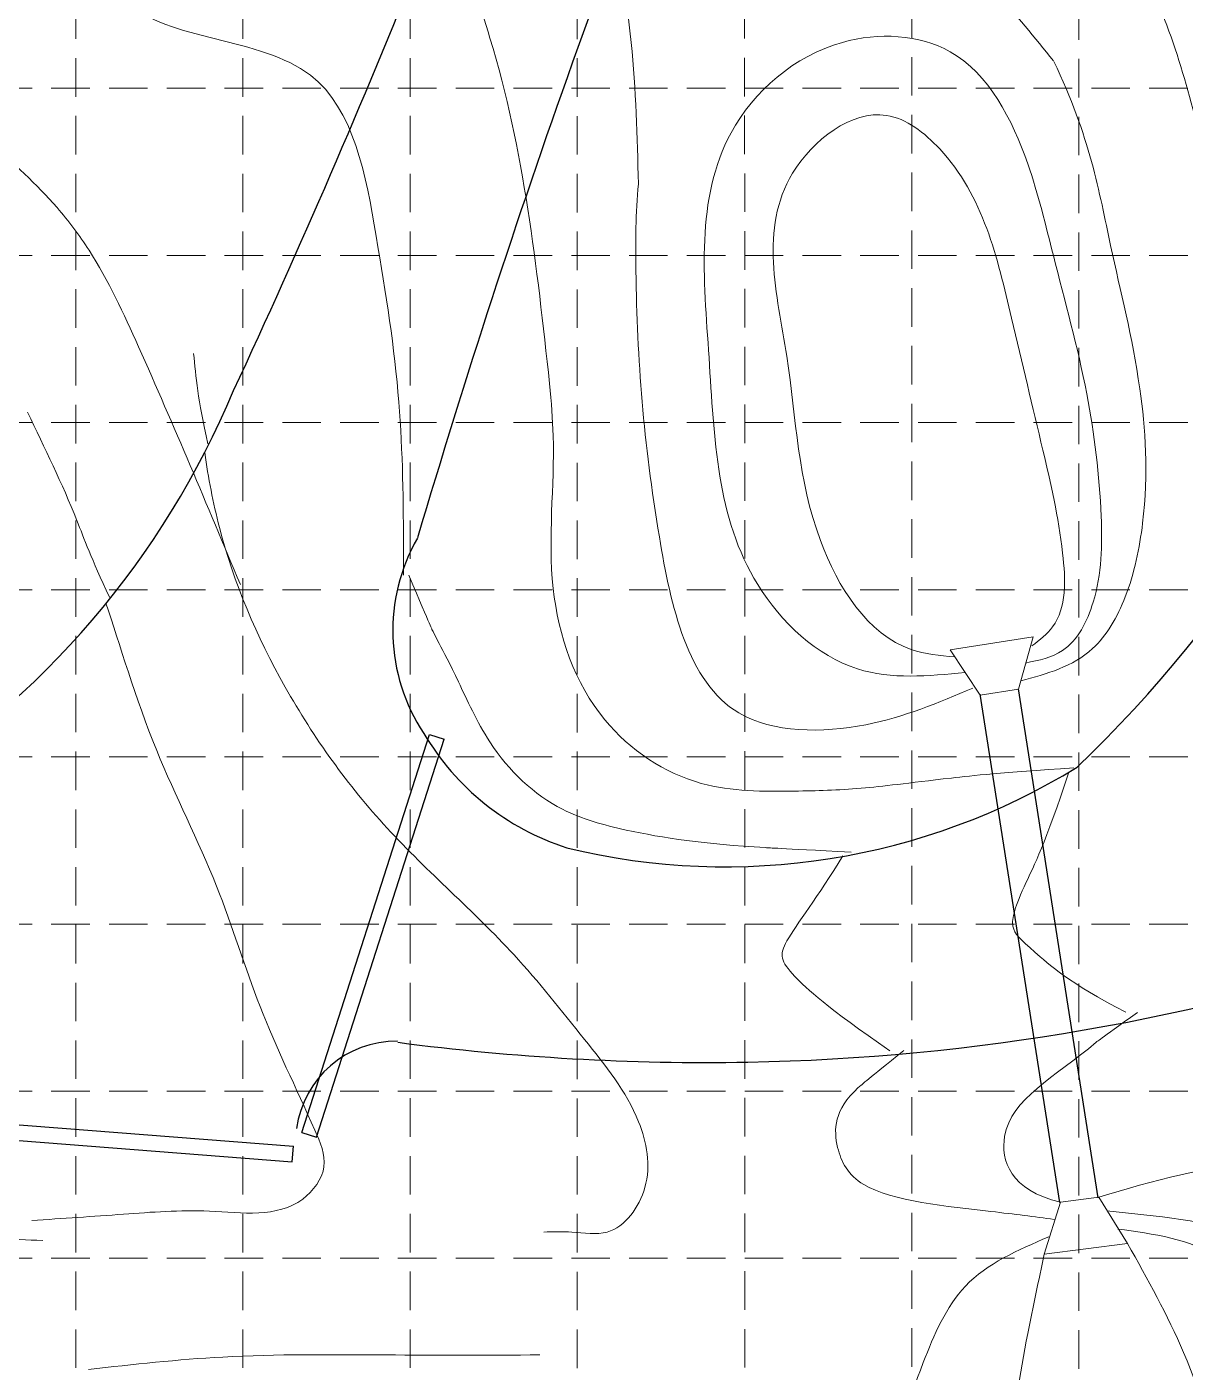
# Model space of a CAD drawing. Header units: inches. Extents: x 2507435 to 2508087, y 7097652 to 7098695.
# Drawn here: x 2507837.8 to 2507950.5, y 7098195.3 to 7098326.2 of the extents above; entities that cross this region are included whole.
import ezdxf

# ---------------------------------------------------------------- set-up
doc = ezdxf.new("R2010")
doc.units = ezdxf.units.IN
doc.header["$MEASUREMENT"] = 0
doc.linetypes.add('DASHED', pattern=[0.75, 0.5, -0.25])
doc.linetypes.add('HIDDEN', pattern=[0.375, 0.25, -0.125])
for name, color, linetype, lineweight in [('ALT BID GRADING', 1, 'Continuous', 0), ('CV_GRADING_PROP', 1, 'Continuous', 0), ('Headwall', 6, 'Continuous', 0)]:
    doc.layers.add(name, color=color, linetype=linetype, lineweight=lineweight)
for name, color, linetype in [('DEMO PIPE', 8, 'Continuous'), ('DEMO ROAD', 8, 'Continuous'), ('E-GRAVEL', 8, 'DASHED'), ('GRID', 254, 'HIDDEN')]:
    doc.layers.add(name, color=color, linetype=linetype)

msp = doc.modelspace()

# ---------------------------------------------------------------- linework, layer by layer
at = {"layer": 'ALT BID GRADING', "color": 35, "linetype": 'Continuous', "lineweight": 13}
for points in [[(2507774.65, 7098467.19), (2507783.07, 7098451.46), (2507795.05, 7098429.74), (2507805.24, 7098414.45), (2507816.77, 7098394.95), (2507822.98, 7098386.09), (2507826.53, 7098381.44), (2507830.52, 7098376.56), (2507836.28, 7098371.69), (2507847.81, 7098369.25), (2507862.89, 7098366.59), (2507871.76, 7098362.6), (2507876.63, 7098349.97), (2507879.74, 7098334.91), (2507882.84, 7098325.16), (2507888.64, 7098291.53)], [(2507772.43, 7098440.14), (2507798.01, 7098398.41), (2507809.69, 7098381.72), (2507817.8, 7098371.23), (2507825.91, 7098362.18), (2507840.59, 7098349.49), (2507847.38, 7098328.73), (2507865.36, 7098321.54), (2507871.76, 7098305.88), (2507873.97, 7098289.71), (2507874.42, 7098275.08), (2507874.42, 7098272.87)], [(2507858.54, 7098271.95), (2507848.63, 7098295.11), (2507843.81, 7098304.5), (2507840.7, 7098308.65), (2507834.21, 7098315.13), (2507827.57, 7098319.66), (2507816.55, 7098321.93), (2507816.33, 7098323.96), (2507815.9, 7098333.58), (2507815.16, 7098343.3), (2507814.51, 7098349.92), (2507814.62, 7098355.37), (2507814.09, 7098357.61), (2507811.41, 7098359.11), (2507807.57, 7098361.57), (2507802.3, 7098367.66), (2507794.25, 7098377.04), (2507789.45, 7098382.23), (2507783.46, 7098388.22), (2507754.44, 7098424.9)], [(2507897.29, 7098310.96), (2507896.59, 7098324.71), (2507885.17, 7098360.25), (2507875.96, 7098375.92), (2507874.72, 7098384.13), (2507877.46, 7098390.1), (2507891.15, 7098381.4), (2507902.59, 7098365.23), (2507912.3, 7098352.79), (2507924.08, 7098337.57), (2507932.06, 7098329.59), (2507937.69, 7098322.94)]]:
    msp.add_spline(points, degree=3, dxfattribs=at)
at = {"layer": 'CV_GRADING_PROP', "color": 35, "linetype": 'Continuous', "lineweight": 13}
for points, knots in [([(2507945.11, 7098355.13), (2507949.81, 7098351.42), (2507956.99, 7098343.39), (2507963.03, 7098330.14), (2507966.89, 7098318.01), (2507969.13, 7098310.22), (2507970.29, 7098306.2)], [34.737583, 34.737583, 34.737583, 34.737583, 52.524517, 66.344695, 78.148537, 90.681982, 90.681982, 90.681982, 90.681982]), ([(2507937.57, 7098342.28), (2507940.63, 7098339.78), (2507947.73, 7098331.84), (2507952.66, 7098312.8), (2507956.84, 7098297.23), (2507958.41, 7098288.97), (2507960.29, 7098279.52)], [34.602432, 34.602432, 34.602432, 34.602432, 46.28955, 65.628998, 92.350223, 95.267917, 95.267917, 95.267917, 95.267917]), ([(2507937.72, 7098322.89), (2507941.24, 7098315.61), (2507942.95, 7098305.23), (2507946.2, 7098293), (2507947.13, 7098280.76), (2507945.12, 7098270.85), (2507941.37, 7098264.43), (2507937.05, 7098263.27), (2507934.51, 7098262.59)], [132.991755, 132.991755, 132.991755, 132.991755, 152.503587, 169.804781, 182.702916, 188.917487, 194.346103, 202.020866, 202.020866, 202.020866, 202.020866]), ([(2507929.83, 7098261.87), (2507926.51, 7098260.46), (2507919.43, 7098257.47), (2507903.11, 7098257.52), (2507898.23, 7098280.18), (2507896.97, 7098296.27), (2507897.02, 7098308.12), (2507897.29, 7098310.96)], [0, 0, 0, 0, 10.996012, 23.404249, 42.203622, 68.223962, 76.453726, 76.453726, 76.453726, 76.453726]), ([(2507939.67, 7098254.11), (2507932.48, 7098253.65), (2507924.5, 7098252.78), (2507918.69, 7098251.97), (2507911.74, 7098251.82), (2507902.55, 7098251.76), (2507892.34, 7098258.6), (2507887.81, 7098271.97), (2507889.36, 7098283.11), (2507888.81, 7098289.67), (2507888.64, 7098291.53)], [42.125628, 42.125628, 42.125628, 42.125628, 45.1629, 51.432904, 58.068237, 67.266016, 78.496486, 92.255993, 107.119753, 111.975164, 111.975164, 111.975164, 111.975164]), ([(2507837.82, 7098288.73), (2507839.5, 7098285.26), (2507842.05, 7098280.02), (2507844.01, 7098274.55), (2507845.79, 7098270.72)], [0, 0, 0, 0, 11.564416, 17.43773, 17.43773, 17.43773, 17.43773]), ([(2507855.07, 7098284.8), (2507855.43, 7098282.35), (2507856.91, 7098274.42), (2507862.4, 7098261.63), (2507872.42, 7098247.64), (2507884, 7098237.85), (2507891.76, 7098227.98), (2507897.48, 7098220.96), (2507898.91, 7098213.5), (2507895.19, 7098208.26), (2507891.02, 7098209.02), (2507888.98, 7098208.95), (2507888.08, 7098208.92)], [9.671742, 9.671742, 9.671742, 9.671742, 17.107965, 33.92579, 50.853285, 68.32151, 79.040006, 88.618679, 95.0506, 100.732079, 104.164146, 106.909803, 106.909803, 106.909803, 106.909803]), ([(2507874.94, 7098272.87), (2507877.21, 7098267.55), (2507877.21, 7098267.55), (2507877.21, 7098267.55), (2507879.58, 7098263.02), (2507883.01, 7098255.33), (2507888.81, 7098249.94), (2507897.19, 7098247.64), (2507904.01, 7098246.65), (2507910.62, 7098246.29), (2507918.01, 7098245.92)], [0, 0, 0, 0, 7.601513, 18.769321, 25.23725, 31.607822, 40.994668, 47.437565, 57.787236, 58.601457, 58.601457, 58.601457, 58.601457]), ([(2507845.44, 7098270.14), (2507846.78, 7098266.24), (2507849.66, 7098256.26), (2507856.36, 7098243.39), (2507860.26, 7098230.43), (2507864.44, 7098222), (2507867.37, 7098215.22), (2507863.51, 7098210.05), (2507855.59, 7098211.32), (2507847.02, 7098210.63), (2507841.23, 7098210.25), (2507838.24, 7098210.05)], [18.708364, 18.708364, 18.708364, 18.708364, 35.286248, 49.726122, 62.183327, 75.345332, 79.002609, 82.775465, 91.92444, 100.311595, 109.243068, 109.243068, 109.243068, 109.243068]), ([(2507944.73, 7098230.32), (2507939.22, 7098233.17), (2507934.98, 7098237.01), (2507933.31, 7098238.39), (2507934.1, 7098241.24), (2507936.85, 7098246.66), (2507939.2, 7098253.69)], [15.795734, 15.795734, 15.795734, 15.795734, 22.475784, 29.707482, 36.972163, 41.64071, 41.64071, 41.64071, 41.64071]), ([(2507917.2, 7098245.55), (2507914.75, 7098241.54), (2507910.81, 7098236.52), (2507911.21, 7098234.85), (2507915.64, 7098230.81), (2507921.75, 7098226.58)], [59.464423, 59.464423, 59.464423, 59.464423, 67.406361, 74.361295, 79.95762, 79.95762, 79.95762, 79.95762]), ([(2507938.37, 7098211.84), (2507933.48, 7098212.98), (2507931.01, 7098220.72), (2507937.81, 7098223.96), (2507941.99, 7098227.52), (2507945.86, 7098230.3)], [0, 0, 0, 0, 5.681669, 14.874271, 15.019035, 15.019035, 15.019035, 15.019035]), ([(2507923.12, 7098226.59), (2507919.58, 7098223.73), (2507916.33, 7098221.17), (2507916.23, 7098217.23), (2507918.89, 7098212.21), (2507930.53, 7098211.11), (2507935.84, 7098210.41), (2507937.75, 7098210.16)], [80.481754, 80.481754, 80.481754, 80.481754, 81.668607, 88.533597, 94.309387, 104.655743, 110.456415, 110.456415, 110.456415, 110.456415]), ([(2507839.3, 7098208.09), (2507836.33, 7098208.25), (2507830.11, 7098208.59), (2507822.17, 7098206.98), (2507814.51, 7098204.31), (2507807.95, 7098198.96), (2507806.42, 7098188.04), (2507807.53, 7098177.64), (2507809.88, 7098166.05), (2507809.3, 7098153.35), (2507812.36, 7098141.09), (2507805.8, 7098130.69), (2507811.95, 7098124.55), (2507813.07, 7098116.08), (2507820.3, 7098111.05), (2507827.19, 7098107.45), (2507832.19, 7098106.32), (2507834.64, 7098105.09), (2507839.04, 7098102.83)], [0, 0, 0, 0, 8.885751, 18.636339, 24.011966, 33.312304, 42.072777, 55.569291, 64.893396, 77.357856, 93.599518, 101.498633, 109.005674, 116.015793, 126.341356, 133.140867, 139.63781, 141.42263, 141.42263, 141.42263, 141.42263]), ([(2507859.84, 7098114.47), (2507866.37, 7098113.84), (2507874.99, 7098113.52), (2507890.12, 7098113.62), (2507915.53, 7098116.56), (2507922.44, 7098146.37), (2507919.16, 7098167.79), (2507920.84, 7098184.53), (2507924.4, 7098194.97), (2507928.51, 7098204.71), (2507934.23, 7098207.17), (2507937.23, 7098208.46)], [39.954973, 39.954973, 39.954973, 39.954973, 47.742056, 65.886773, 86.512634, 116.872723, 141.297676, 154.114251, 166.341469, 174.84697, 184.275969, 184.275969, 184.275969, 184.275969]), ([(2507855.79, 7098087.29), (2507859.83, 7098082.99), (2507865.93, 7098079.38), (2507882.29, 7098081.93), (2507909.74, 7098082.28), (2507924.73, 7098112.92), (2507932.13, 7098137.2), (2507930.72, 7098158.21), (2507932.42, 7098173.58), (2507933.32, 7098188.13), (2507934.83, 7098197.67), (2507936.25, 7098204.2), (2507936.8, 7098206.77)], [171.472026, 171.472026, 171.472026, 171.472026, 179.007022, 192.962847, 218.812483, 256.416242, 281.218436, 296.07955, 318.769293, 327.643488, 339.795122, 347.685163, 347.685163, 347.685163, 347.685163])]:
    msp.add_open_spline(points, degree=3, knots=knots, dxfattribs=at)
for points in [[(2507929.1, 7098263.39), (2507918.63, 7098263.74), (2507908.9, 7098271.96), (2507904.16, 7098294.06), (2507906.31, 7098315.94), (2507917.14, 7098324.74), (2507927.63, 7098323.83), (2507935.19, 7098312.9), (2507937.68, 7098303.99), (2507940.93, 7098290.52), (2507942.33, 7098278.6), (2507941.55, 7098270.23), (2507938.57, 7098265.53), (2507934.98, 7098264.32)], [(2507928.08, 7098264.91), (2507923.85, 7098265.64), (2507915, 7098276.25), (2507911.72, 7098294.18), (2507912.29, 7098311.99), (2507921.43, 7098317.63), (2507926.62, 7098314.36), (2507933.61, 7098297.9), (2507936.66, 7098285.04), (2507938.58, 7098275.01), (2507937.61, 7098267.84), (2507935.58, 7098265.98)], [(2507942.09, 7098212.32), (2507958.17, 7098215.55), (2507979.45, 7098208.24), (2507990.43, 7098195.43), (2507996.98, 7098181.58), (2508003.67, 7098167.06), (2508008.97, 7098157.38), (2508015.22, 7098154.16)], [(2507942.89, 7098210.99), (2507957.14, 7098208.6), (2507968.76, 7098202.51), (2507976.9, 7098193.31), (2507984.69, 7098178.1), (2507991.77, 7098158.28), (2507999.21, 7098141.3), (2508004.87, 7098124.7), (2508008.84, 7098116.96)], [(2508011.24, 7098084.45), (2507997.74, 7098112.64), (2507991.77, 7098129.27), (2507985.05, 7098147.31), (2507979.03, 7098163.94), (2507971.59, 7098180.93), (2507965.57, 7098193.31), (2507959.26, 7098200.81), (2507953.69, 7098206.47), (2507943.95, 7098209.22)], [(2507944.9, 7098207.81), (2507950.35, 7098197.2), (2507955.31, 7098183.76), (2507961.68, 7098169.96), (2507968.05, 7098154.74), (2507974.42, 7098138.82), (2507980.09, 7098121.13), (2507989.65, 7098091.05), (2507995.31, 7098076.9), (2507998.85, 7098065.22), (2508005.58, 7098051.42)], [(2507843.77, 7098195.55), (2507856.82, 7098196.76), (2507872.69, 7098196.96), (2507887.68, 7098196.96)]]:
    msp.add_spline(points, degree=3, dxfattribs=at)
msp.add_open_spline([(2507853.99, 7098294.45), (2507854.2, 7098292.2), (2507854.42, 7098289.96), (2507855.37, 7098285.65)], degree=3, dxfattribs=at)
at = {"layer": 'DEMO PIPE', "color": 5}
for p, q in [((2507938.32, 7098211.79), (2507930.55, 7098261.29)), ((2507942.05, 7098212.26), (2507934.27, 7098261.81)), ((2507864.53, 7098218.62), (2507876.96, 7098257.37)), ((2507876.96, 7098257.37), (2507878.39, 7098256.91)), ((2507865.96, 7098218.16), (2507878.39, 7098256.91)), ((2507824.02, 7098220.36), (2507863.71, 7098217.27)), ((2507823.9, 7098218.87), (2507863.59, 7098215.77)), ((2507864.53, 7098218.62), (2507865.96, 7098218.16)), ((2507863.59, 7098215.77), (2507863.71, 7098217.27))]:
    msp.add_line(p, q, dxfattribs=at)
at = {"layer": 'DEMO ROAD'}
msp.add_arc((2507873.75, 7098217.68), 9.83, 89.486, 172.3276, dxfattribs=at)
at = {"layer": 'E-GRAVEL', "color": 7, "linetype": 'Continuous'}
for centre, radius, start, end in [((2507118.33, 7098635.57), 815.95, 335.00866, 341.48255), ((2508709.49, 7098030.34), 869.28, 157.12878, 163.55053), ((2507851.5, 7098346.51), 127.9, 313.7907, 342.0273), ((2507779.61, 7098323.63), 84.86, 301.696, 337.2752), ((2507891.49, 7098267.47), 18.11, 150.1424, 213.5297), ((2507897.98, 7098270.16), 25.03, 210.4607, 252.2047), ((2507905.75, 7098309.77), 65.29, 256.3331, 301.6456), ((2507903.98, 7098439.83), 214.4, 271.0569, 288.6542), ((2507904.02, 7098457.51), 232.08, 262.5343, 270.9688)]:
    msp.add_arc(centre, radius, start, end, dxfattribs=at)
at = {"layer": 'GRID', "color": 252, "linetype": 'HIDDEN', "lineweight": 0, "ltscale": 15}
for p, q in [((2507842.52, 7097734.45), (2507842.52, 7098678.23)), ((2507858.79, 7097734.45), (2507858.79, 7098678.23)), ((2507875.06, 7097734.45), (2507875.06, 7098678.23)), ((2507891.33, 7097734.44), (2507891.33, 7098678.23)), ((2507907.68, 7097734.48), (2507907.6, 7098678.23)), ((2507923.94, 7097734.56), (2507923.88, 7098678.23)), ((2507940.19, 7097734.37), (2507940.15, 7098678.23)), ((2507452.01, 7098320.27), (2508070.32, 7098320.27)), ((2507452.01, 7098304), (2508070.32, 7098304)), ((2507452.01, 7098287.73), (2508070.32, 7098287.73)), ((2507452.01, 7098271.45), (2508070.32, 7098271.45)), ((2507452.01, 7098255.18), (2508070.32, 7098255.18)), ((2507452.01, 7098238.91), (2508070.32, 7098238.91)), ((2507452.01, 7098222.64), (2508070.32, 7098222.64)), ((2507452.01, 7098206.37), (2508070.32, 7098206.37))]:
    msp.add_line(p, q, dxfattribs=at)
at = {"layer": 'Headwall', "color": 5, "linetype": 'Continuous', "lineweight": 13}
for points in [[(2507935.7, 7098266.88), (2507927.63, 7098265.61), (2507930.57, 7098261.18), (2507934.27, 7098261.76)], [(2507944.9, 7098207.81), (2507936.8, 7098206.77), (2507938.37, 7098211.84), (2507942.09, 7098212.32)]]:
    msp.add_lwpolyline(points, close=True, dxfattribs=at)

doc.saveas('drawing.dxf')
